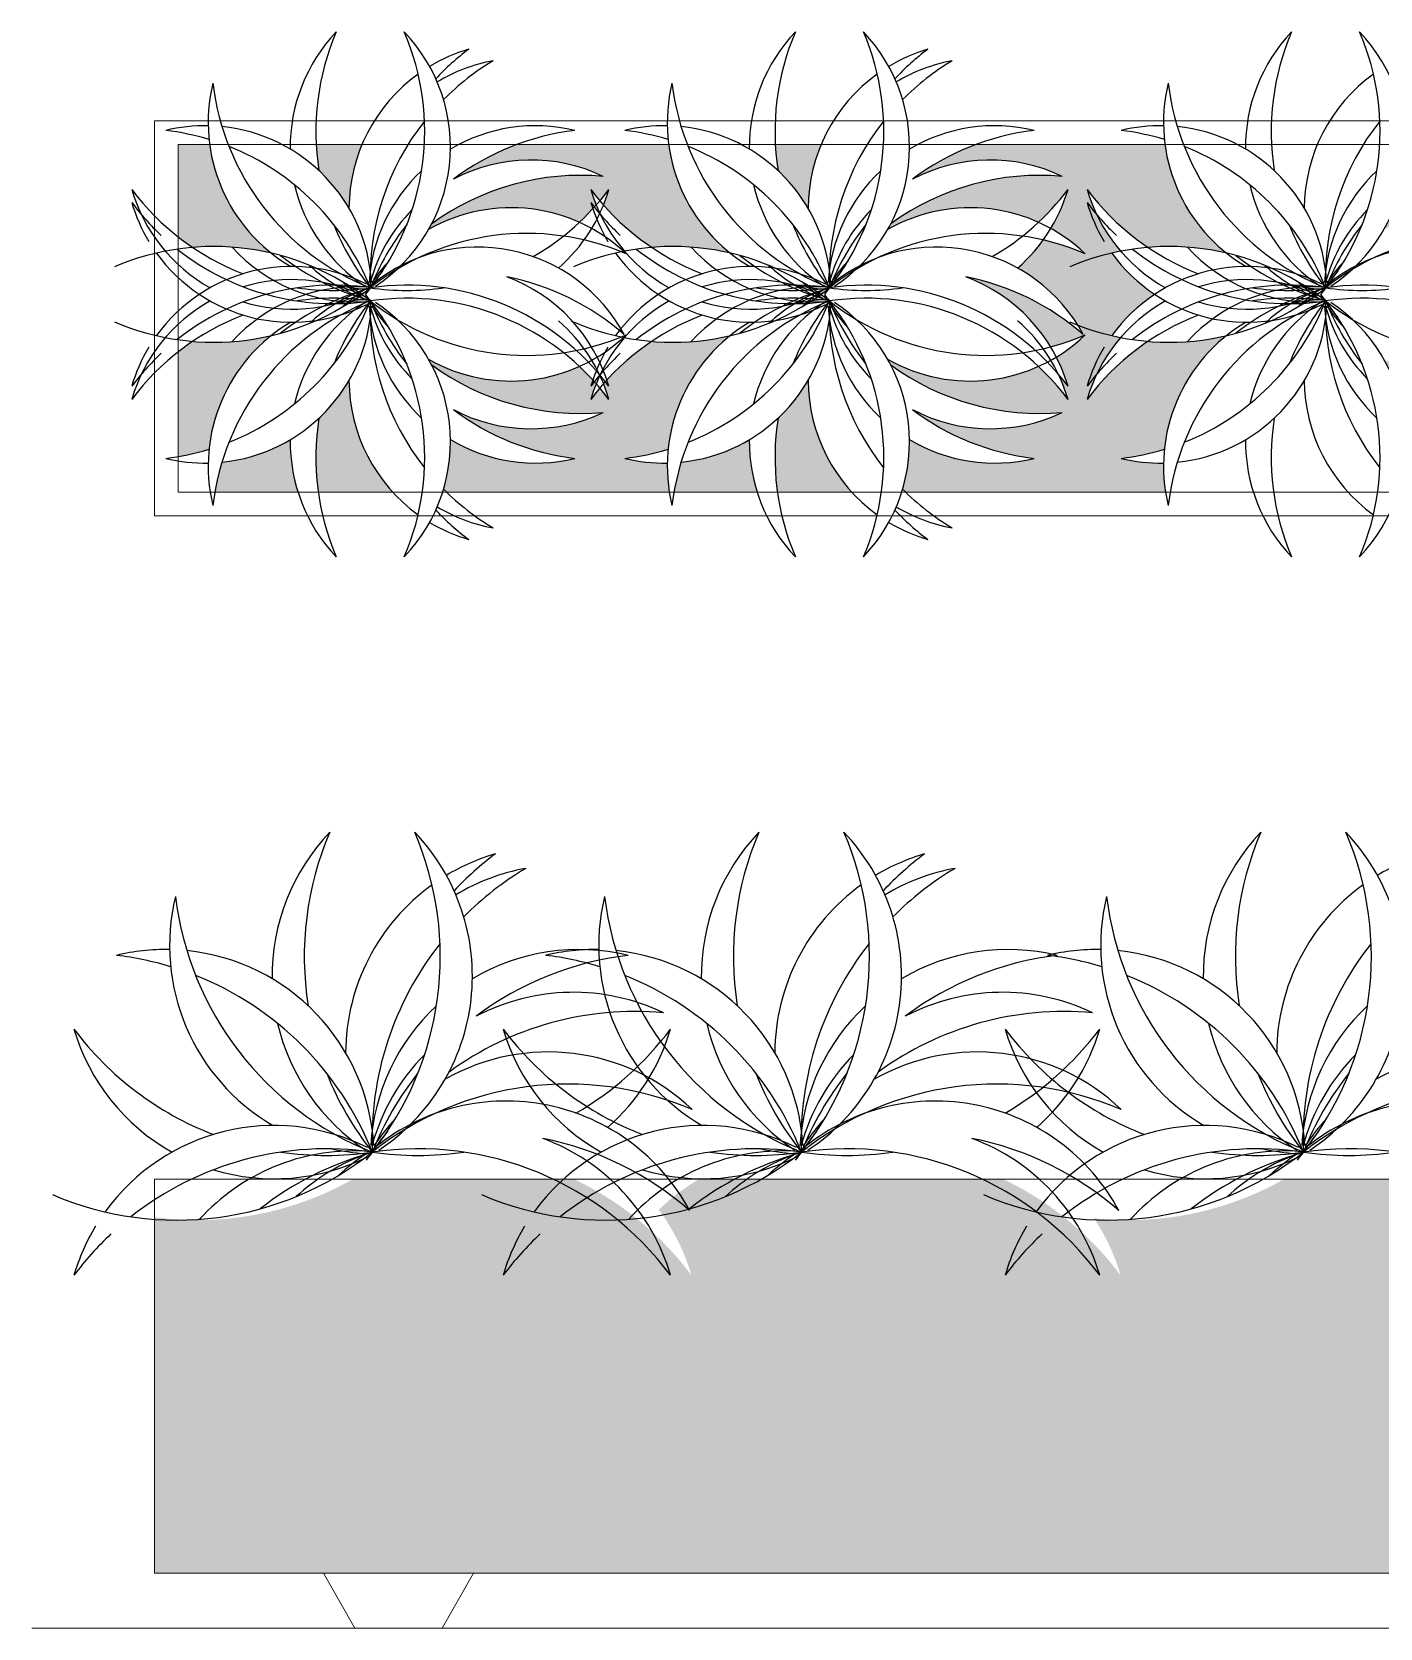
# Model space of a CAD drawing. Header units: millimetres. Extents: x 224.49 to 232.8, y 170.44 to 178.39.
# Drawn here: x 224.492 to 226.202, y 174.618 to 176.643 of the extents above; entities that cross this region are included whole.
import ezdxf

# ---------------------------------------------------------------- set-up
doc = ezdxf.new("R2010")
doc.units = ezdxf.units.MM
doc.layers.add('PRATO_erba', color=7, linetype='Continuous', true_color=0xa1c4ab)
doc.layers.add('PROIEZIONI', color=145, linetype='Continuous', lineweight=13)
doc.layers.add('VEGETAZIONE', color=94, linetype='Continuous')

msp = doc.modelspace()

# ---------------------------------------------------------------- hatches: boundary and pattern name
at = {"layer": 'PRATO_erba'}
h = msp.add_hatch(dxfattribs=at)
h.set_pattern_fill('AR-SAND', color=256, scale=0.001, style=0)
h.set_pattern_definition([(37.50000000000001, (302.7347263890692, 90.43500194989973), (-0.001600031295984046, 0.04894132373293424), [0, -0.038608, 0, -0.04318, 0, -0.041275]), (7.499999999999999, (302.7347263890692, 90.43500194989973), (0.04495232831380026, 0.07168251005683543), [0, -0.020828, 0, -0.034798, 0, -0.013335]), (327.5, (302.7034843890692, 90.43500194989973), (0.0790992370241458, 0.0001437184678545691), [0, -0.0127, 0, -0.04572, 0, -0.05969]), (317.5, (302.7034843890692, 90.43500194989973), (0.07635564524722972, 0.02229293232572162), [0, -0.00635, 0, -0.029972, 0, -0.03429])])
h.paths.add_polyline_path([(224.9106028846451, 176.500224056306), (224.8523886457874, 176.500224056306, 0.02626116944044966), (224.8558894578077, 176.4667926806227, -0.07237078265393034), (224.8939380721881, 176.4191729308285, -0.09868580949396356)])
h.paths.add_polyline_path([(224.7171154322585, 176.500224056306), (224.6771111740229, 176.500224056306), (224.6771111740229, 176.3829557358131, 0.01787355879111451), (224.6956207120978, 176.3694950313925, -0.07848565950988137), (224.7952698076816, 176.3622093981405, -0.1944151260336721)])
h.paths.add_polyline_path([(224.7952698076816, 176.2575706264254, -0.07848565950988141), (224.6956207120978, 176.2502849931734, 0.01787355879111347), (224.6771111740229, 176.2368242887528), (224.6771111740229, 176.1041236048073, 0.03154069513920934), (224.7163932610325, 176.1133873801218, -0.2020393023836947)])
h.paths.add_polyline_path([(225.2978456251736, 176.0959212940659, -0.06437495004870876), (225.2438918892354, 176.10184726315, 0.04396841748831192), (225.2989040247251, 176.1133873801218, -0.202039302383678), (225.3777805713743, 176.2575706264254, -0.07848565950988141), (225.2781314757905, 176.2502849931734, 0.05881481839123776), (225.2212229705639, 176.2013190461395, -0.01001307556461175), (225.2237737792395, 176.1932352114671, 0.00581269096504645), (225.2192437301932, 176.1991435205349, 0.002800772154724341), (225.2168567513487, 176.1964654785079, -0.02484329550474492), (225.2237737798131, 176.1766154966938, 0.01446606220625854), (225.2122491044704, 176.1911196930121, 0.0144660618922353), (225.2007244293869, 176.1766154970013, -0.02484329496755521), (225.2076414576806, 176.1964654783941, 0.002800772219835531), (225.2052544787781, 176.1991435204811, 0.005812691293377021), (225.2007244294721, 176.1932352110826, -0.01001307611970903), (225.203275238298, 176.2013190462002, 0.01887036195308619), (225.1862736772729, 176.2184873453722, -0.2392332480637114), (224.994911133591, 176.2276627438971, -0.009887954514295425), (224.9989079723452, 176.2203077394919, 0.1820521394243849), (225.2164599612416, 176.1601884018785, -0.2370905517357215), (225.0264414111037, 176.1636426708149, 0.1319246926172122), (225.1806063192986, 176.10184726315, -0.1959425317648411), (225.0226155947727, 176.1255659092251, -0.07534021319387448), (225.0138905146834, 176.0627420244654, 0.004370589100117374), (225.017872498779, 176.0588072624154), (225.3004037537541, 176.0588072624154, -0.04402543969163204)])
h.paths.add_polyline_path([(225.9274712443761, 176.0959212940659, -0.06437495004870876), (225.8735175084378, 176.10184726315, 0.04396841748831192), (225.9285296439276, 176.1133873801218, -0.202039302383678), (226.0074061905767, 176.2575706264254, -0.07848565950988141), (225.9077570949929, 176.2502849931734, 0.08401598363940141), (225.8303500485893, 176.1766154970013, -0.1067610412490028), (225.8730669453819, 176.2551164166275, -0.04427267939580681), (225.8186990189533, 176.2708436295744, -0.01630830568344646), (225.8256496829573, 176.2589175020503, 0.1319246846057351), (225.6765702969097, 176.3321351552981, -0.1696488375689799), (225.7842395222798, 176.2432546962698, 0.03635302831190911), (225.8282020361083, 176.2584126951091, -0.05477759472502469), (225.7914515359814, 176.2303515964919, -0.04731585188573901), (225.8062845429321, 176.1932352114671, 0.01542960089897574), (225.7939628173198, 176.2086813300157, -0.04064068249935576), (225.8062845435058, 176.1766154966938, 0.04396841784741762), (225.7687844409655, 176.2184873453722, -0.2392332480636717), (225.5774218972837, 176.2276627438971, -0.00988795451437175), (225.581418736038, 176.2203077394919, 0.1820521394243161), (225.7989707249343, 176.1601884018785, -0.2370905517357215), (225.6089521747963, 176.1636426708149, 0.1319246926172122), (225.7631170829913, 176.10184726315, -0.1959425317648411), (225.6051263584654, 176.1255659092251, -0.07534021319387448), (225.596401278376, 176.0627420244654, 0.004370589100117374), (225.6003832624717, 176.0588072624154), (225.9300293729565, 176.0588072624154, -0.04402543969163204)])
h.paths.add_polyline_path([(225.9292518151536, 176.500224056306), (225.6897879792564, 176.500224056306, 0.07226074171235583), (225.6089521747963, 176.456137353751, -0.2370905517357024), (225.7989707249342, 176.4595916226874, 0.1820521394242836), (225.5814187360379, 176.399472285074, -0.009887954514363771), (225.5774218972837, 176.3921172806688, -0.239233248063672), (225.7687844409655, 176.4012926791937, 0.04396841784740133), (225.8062845435058, 176.4431645278721, -0.0643749505876428), (225.7844397150708, 176.3934762369893, -0.06437494954460253), (225.8282020361082, 176.3613673294568, 0.04396841716866401), (225.7747900711697, 176.3788793626486, -0.05705985571489374), (225.7423401009526, 176.3433025029819, -0.1263162386022914), (225.8186990189533, 176.2708436295744, 0.03529768594673589), (225.8618445209632, 176.2575203762406, -0.08995496583737256), (225.9162972107106, 176.3098900122829, -0.08995496583736005), (225.8618445209632, 176.3622596483253, -0.008960989902855132), (225.8730669453819, 176.3646636079384, -0.1067610412489489), (225.8303500485894, 176.4431645275645, 0.08401598363935009), (225.9077570949929, 176.3694950313925, -0.0784856595099039), (226.0074061905767, 176.3622093981405, -0.1944151260336721)])
h.paths.add_polyline_path([(226.4903467371695, 176.500224056306), (226.3194135984588, 176.500224056306, 0.07226074171235583), (226.2385777939987, 176.456137353751, -0.2370905517357024), (226.4285963441367, 176.4595916226874, 0.1820521394242836), (226.2110443552404, 176.399472285074, -0.009887954514363771), (226.2070475164861, 176.3921172806688, -0.239233248063672), (226.398410060168, 176.4012926791937, 0.00169767510679695), (226.3999922959227, 176.4027843282428, -0.0298512380154515), (226.3914449706904, 176.4265448134833, 0.01542960133191346), (226.4037666966617, 176.4110986945122, -0.04064068214557888), (226.3914449706053, 176.4431645275645, 0.02707163236212032), (226.4136775665133, 176.4165874957512, 0.02707163269073188), (226.4359101627082, 176.4431645278721, -0.04478896345358402), (226.4220434501075, 176.4079517927923, 0.04740213595979675), (226.4688520170089, 176.3694950313925, -0.0784856595099039), (226.5685011125927, 176.3622093981405, -0.1944151260336907)])
h.paths.add_polyline_path([(226.6671693770991, 176.2006070937374, -0.07237078744829331), (226.6291207597701, 176.1529873411843, 0.07393282101986995), (226.6282496404161, 176.0588072624154), (226.7228498879717, 176.0588072624154, -0.1861687928450079)])
h.paths.add_polyline_path([(226.488566166392, 176.0959212940659, -0.06437495004874254), (226.4346124304537, 176.10184726315, 0.04396841748832285), (226.4896245659435, 176.1133873801218, -0.202039302383625), (226.5685011125926, 176.2575706264254, -0.0784856595098355), (226.4688520170089, 176.2502849931734, 0.0416006659467231), (226.4273628370671, 176.2169956963233, -0.02985123752116222), (226.4359101621346, 176.1932352114671, 0.01542960089900003), (226.4235884365222, 176.2086813300157, -0.04064068249938725), (226.4359101627082, 176.1766154966938, 0.02707163269070889), (226.4136775665133, 176.2031925288146, 0.02707163236212588), (226.3914449706053, 176.1766154970013, -0.04064068214560065), (226.4037666966617, 176.2086813300537, 0.01542960133189892), (226.3914449706904, 176.1932352110826, -0.0298512380154296), (226.3999922959227, 176.216995696323, 0.001697675106820232), (226.398410060168, 176.2184873453722, -0.2392332480636906), (226.2070475164861, 176.2276627438971, -0.00988795451437175), (226.2110443552404, 176.2203077394919, 0.1820521394243161), (226.4285963441367, 176.1601884018785, -0.2370905517357215), (226.2385777939988, 176.1636426708149, 0.1319246926172122), (226.3927427021937, 176.10184726315, -0.1959425317648411), (226.2347519776678, 176.1255659092251, -0.07534021319387448), (226.2260268975785, 176.0627420244654, 0.004370589100117374), (226.2300088816741, 176.0588072624154), (226.4911242949725, 176.0588072624154, -0.04402543969163089)])
h.paths.add_polyline_path([(225.2996261959511, 176.500224056306), (225.1072772155637, 176.500224056306, 0.07226074171235583), (225.0264414111036, 176.456137353751, -0.2370905517357024), (225.2164599612416, 176.4595916226874, 0.1820521394242836), (224.9989079723453, 176.399472285074, -0.009887954514363771), (224.994911133591, 176.3921172806688, -0.239233248063672), (225.1862736772729, 176.4012926791937, 0.01887036195307843), (225.203275238298, 176.4184609783657, -0.01001307611968809), (225.2007244294721, 176.4265448134832, 0.005812691293359672), (225.2052544787781, 176.4206365040848, 0.002800772219835553), (225.2076414576806, 176.4233145461718, -0.02484329496752347), (225.2007244293869, 176.4431645275645, 0.01446606189222745), (225.2122491044704, 176.4286603315538, 0.01446606220628116), (225.2237737798131, 176.4431645278721, -0.02484329550477231), (225.2168567513487, 176.423314546058, 0.06393099117514087), (225.2781314757905, 176.3694950313925, -0.07848565950989261), (225.3777805713743, 176.3622093981405, -0.1944151260336721)])
h.paths.add_polyline_path([(225.4931136483378, 176.500224056306), (225.43489940948, 176.500224056306, 0.02626116944044966), (225.4384002215003, 176.4667926806227, -0.07237078265393034), (225.4764488358807, 176.4191729308285, -0.09868580949396356)])
h.paths.add_polyline_path([(225.4018826120874, 176.1255659082309, -0.1089596844399723), (225.3153117112054, 176.0969796936225, 0.03066080483022201), (225.3062387507268, 176.0588072624154), (225.4118167538222, 176.0588072624154, -0.0802316127834124)])
h.paths.add_polyline_path([(225.4764488358807, 176.2006070937374, -0.07237078744830396), (225.4384002185517, 176.1529873411843, 0.07393282101986995), (225.4375290991977, 176.0588072624154), (225.5321293467533, 176.0588072624154, -0.1861687928450011)])
h.paths.add_polyline_path([(224.8939380721881, 176.2006070937374, -0.07237078744830396), (224.8558894548591, 176.1529873411843, 0.07393282101986995), (224.855018335505, 176.0588072624154), (224.9496185830606, 176.0588072624154, -0.1861687928450011)])
h.paths.add_polyline_path([(224.8193718483947, 176.1255659082309, -0.1089596844399558), (224.7328009475127, 176.0969796936225, 0.03066080483022201), (224.7237279870341, 176.0588072624154), (224.8293059901296, 176.0588072624154, -0.08023161278341492)])
h.paths.add_polyline_path([(226.6838341895561, 176.500224056306), (226.6256199506984, 176.500224056306, 0.02626116944043743), (226.6291207627187, 176.4667926806227, -0.07237078265399156), (226.6671693770991, 176.4191729308284, -0.09868580949399741)])
h.paths.add_polyline_path([(226.5926031533058, 176.1255659082309, -0.1089596844399558), (226.5060322524237, 176.0969796936225, 0.03066080483022201), (226.4969592919451, 176.0588072624154), (226.6025372950406, 176.0588072624154, -0.08023161278341492)])
at = {"layer": 'PROIEZIONI', "ltscale": 0.05}
h = msp.add_hatch(dxfattribs=at)
h.set_pattern_fill('AR-SAND', color=8, scale=0.001, style=0)
h.set_pattern_definition([(37.50000000000001, (-141.6019568279893, 46.25561332077278), (-0.001600031295984046, 0.04894132373293424), [0, -0.038608, 0, -0.04318, 0, -0.041275]), (7.499999999999999, (-141.6019568279893, 46.25561332077278), (0.04495232831380026, 0.07168251005683543), [0, -0.020828, 0, -0.034798, 0, -0.013335]), (327.5, (-141.6331988279893, 46.25561332077278), (0.0790992370241458, 0.0001437184678545691), [0, -0.0127, 0, -0.04572, 0, -0.05969]), (317.5, (-141.6331988279893, 46.25561332077278), (0.07635564524722972, 0.02229293232572162), [0, -0.00635, 0, -0.029972, 0, -0.03429])])
edge = h.paths.add_edge_path()
edge.add_line((226.8480727263121, 174.687126426415), (226.8480727263121, 175.187126426415))
edge.add_line((226.8480727263121, 175.1871264264151), (226.7024342609125, 175.187126426415))
edge.add_arc((226.5053857230436, 175.5355391813576), 0.4002743735026716, 265.9295497807602, 299.49079145576366, ccw=False)
edge.add_arc((226.2559747008891, 174.9908044628199), 0.2645785242440667, 16.365422941756094, 33.35452591406579, ccw=False)
edge.add_arc((226.1893724737202, 174.8255106619852), 0.4002743735026926, 36.81221141340872, 52.1288904530557)
edge.add_arc((226.5053857230436, 175.5355391813576), 0.4002743735026569, 256.8825444149361, 259.886170838143, ccw=False)
edge.add_arc((226.6290350643495, 174.9908044623386), 0.2645785242440312, 142.2504097668375, 144.1632740658092, ccw=False)
edge.add_arc((226.1893724737202, 174.8255106619852), 0.400274373502689, 54.84713094179964, 64.61128051123404)
edge.add_line((226.3609930231856, 175.187126426415), (226.0801415767556, 175.187126426415))
edge.add_arc((225.8830930388866, 175.5355391813576), 0.4002743735026604, 263.6988517590302, 299.49079145576917, ccw=False)
edge.add_arc((225.6190964659569, 174.9908044628198), 0.2645785242440635, 16.365422941765814, 33.72045664101239, ccw=False)
edge.add_arc((225.552494238788, 174.8255106619852), 0.4002743735026875, 36.81221141340424, 53.09022153777222)
edge.add_line((225.792881693973, 175.1455629162697), (225.7922515599894, 175.1457092186883))
edge.add_line((225.7922515599894, 175.1457092186883), (225.7924045028881, 175.1459207730341))
edge.add_arc((225.5524942387879, 174.8255106619852), 0.4002743735026955, 53.17560057517608, 64.6112805112413)
edge.add_line((225.7241147882533, 175.1871264264151), (225.3380199745971, 175.1871264264151))
edge.add_arc((225.4712652083018, 174.9585492989806), 0.2645785242441056, 120.2393358017234, 134.1247591765768)
edge.add_arc((225.074590218863, 174.9908044628197), 0.2645785242440632, 16.36542294178821, 36.57781726016759, ccw=False)
edge.add_arc((225.0079879916939, 174.8255106619853), 0.4002743735026895, 36.81221141338106, 64.61128051123404)
edge.add_line((225.1796085411594, 175.1871264264151), (224.8987570947293, 175.1871264264151))
edge.add_arc((224.7017085568603, 175.5355391813576), 0.4002743735026615, 262.16042312957745, 299.49079145577366, ccw=False)
edge.add_line((224.6471111740228, 175.1390058285734), (224.6471111740228, 174.6871264264151))
edge.add_line((224.6471111740228, 174.687126426415), (226.8480727263121, 174.687126426415))

# ---------------------------------------------------------------- linework, layer by layer
for p, q in [((224.6471111740228, 174.687126426415), (224.6471111740228, 175.1871264264151)), ((224.6471111740228, 175.1871264264151), (226.8480727263121, 175.187126426415)), ((226.8480727263121, 174.6871264264151), (224.6471111740228, 174.687126426415)), ((224.8616436809051, 174.687126426415), (224.9013820141537, 174.6176590201454)), ((225.0520371225996, 174.687126426415), (225.012298789351, 174.6176590201454))]:
    msp.add_line(p, q, dxfattribs=at)
at = {"layer": 'PROIEZIONI', "color": 5}
msp.add_line((224.4916432399613, 174.6176590201454), (227.0720912022643, 174.6176590201454), dxfattribs=at)
at = {"layer": 'PROIEZIONI'}
for points in [[(224.6471111740228, 176.5302240563061), (226.8480727263121, 176.5302240563061), (226.8480727263121, 176.0288072624154), (224.6471111740228, 176.0288072624154)], [(224.6771111740229, 176.500224056306), (226.8180727263121, 176.500224056306), (226.8180727263121, 176.0588072624154), (224.6771111740229, 176.0588072624154)]]:
    msp.add_lwpolyline(points, close=True, dxfattribs=at)
at = {"layer": 'VEGETAZIONE'}
for centre, radius, start, end in [((225.0310184021213, 176.4968381228141), 0.2116628193952435, 136.3654229914374, 180.7103200665735), ((225.0310184039708, 176.4968381270047), 0.2116628193952435, 136.3654229914374, 180.7103215090672), ((225.1721781974775, 176.5168122666063), 0.3202194988021365, 156.8122114626893, 188.9866339880864), ((225.172178199327, 176.5168122707969), 0.3202194988021365, 156.8122114626893, 188.9866352469771), ((224.6698092457586, 176.5168122711429), 0.3202194988021365, 321.6664606431069, 23.18778853731068), ((224.8109690411147, 176.4968381273508), 0.2116628193952435, 303.4259384512651, 43.63457700856267), ((225.613529165814, 176.4968381228141), 0.2116628193952435, 136.3654229914374, 180.7103200665735), ((225.6135291676635, 176.4968381270047), 0.2116628193952435, 136.3654229914374, 180.7103215090672), ((225.7546889611701, 176.5168122666063), 0.3202194988021365, 156.8122114626893, 188.9866339880864), ((225.7546889630196, 176.5168122707969), 0.3202194988021365, 156.8122114626893, 188.9866352469771), ((225.2523200094512, 176.5168122711429), 0.3202194988021365, 321.6664606431069, 23.18778853731068), ((225.3934798048074, 176.4968381273508), 0.2116628193952435, 303.4259384512651, 43.63457700856267), ((226.2431547850164, 176.4968381228141), 0.2116628193952435, 136.3654229914374, 180.7103200665735), ((226.2431547868659, 176.4968381270047), 0.2116628193952435, 136.3654229914374, 180.7103215090672), ((226.3843145803726, 176.5168122666063), 0.3202194988021365, 156.8122114626893, 188.9866339880864), ((226.3843145822221, 176.5168122707969), 0.3202194988021365, 156.8122114626893, 188.9866352469771), ((225.8819456286537, 176.5168122711429), 0.3202194988021365, 321.6664606431069, 23.18778853731068), ((226.0231054240098, 176.4968381273508), 0.2116628193952435, 303.4259384512651, 43.63457700856267), ((225.105597020437, 176.417892797837), 0.2116628193952435, 106.3654229914371, 121.0987447670004), ((225.2378320611046, 176.3646110161018), 0.3202194988021365, 126.8122114626888, 136.8825443035371), ((225.1150064899469, 176.3980503672468), 0.2116628193952435, 100.3654229914381, 121.0404465539114), ((225.2409476704608, 176.3312381430957), 0.3202194988021365, 120.8122114626896, 135.1590738933812), ((225.6881077841297, 176.417892797837), 0.2116628193952435, 106.3654229914371, 121.0987447670004), ((225.8203428247972, 176.3646110161018), 0.3202194988021365, 126.8122114626888, 136.8825443035371), ((225.6975172536396, 176.3980503672468), 0.2116628193952435, 100.3654229914381, 121.0404465539114), ((225.8234584341535, 176.3312381430957), 0.3202194988021365, 120.8122114626896, 135.1590738933812), ((225.105597020437, 176.417892797837), 0.2116628193952435, 125.8367257633978, 179.6534740253912), ((225.6881077841297, 176.417892797837), 0.2116628193952435, 125.8367257633978, 179.6534740253912), ((226.3177334033321, 176.417892797837), 0.2116628193952435, 125.8367257633978, 179.6534740253912), ((224.9269587629482, 176.527917479341), 0.2116628193952435, 166.3654229914389, 239.653474187308), ((225.0392196598236, 176.6157954929619), 0.3202194988021365, 186.8122114626885, 248.3335393568923), ((225.5094695266408, 176.527917479341), 0.2116628193952435, 166.3654229914389, 239.653474187308), ((225.6217304235162, 176.6157954929619), 0.3202194988021365, 186.8122114626885, 248.3335393568923), ((226.1390951458433, 176.527917479341), 0.2116628193952435, 166.3654229914389, 239.653474187308), ((226.2513560427187, 176.6157954929619), 0.3202194988021365, 186.8122114626885, 248.3335393568923), ((224.7112761125493, 176.3122348290345), 0.2116628193952435, 88.9012551266578, 103.6345770085628), ((224.7112761125493, 176.3122348290345), 0.2116628193952435, 3.425938451265662, 84.1632741442097), ((225.2409476704608, 176.3312381430957), 0.3202194988021365, 141.6664597291099, 182.3335393568933), ((225.130711332292, 176.3122348290345), 0.2116628193952435, 76.36542299143726, 120.7103214472946), ((225.293786876242, 176.3122348290345), 0.2116628193952435, 88.9012551266578, 103.6345770085628), ((225.293786876242, 176.3122348290345), 0.2116628193952435, 3.425938451265662, 84.1632741442097), ((225.8234584341535, 176.3312381430957), 0.3202194988021365, 141.6664597291099, 182.3335393568933), ((225.7132220959846, 176.3122348290345), 0.2116628193952435, 76.36542299143726, 120.7103214472946), ((225.9234124954444, 176.3122348290345), 0.2116628193952435, 88.9012551266578, 103.6345770085628), ((225.9234124954444, 176.3122348290345), 0.2116628193952435, 3.425938451265662, 84.1632741442097), ((226.4530840533559, 176.3312381430957), 0.3202194988021365, 141.6664597291099, 182.3335393568933), ((224.6233980989284, 176.1999739321592), 0.3202194988021365, 73.1174556242883, 83.18778853730991), ((225.2185893459129, 176.1999739321592), 0.3202194988021365, 96.81221146269009, 126.8735289415055), ((225.2059088626211, 176.1999739321592), 0.3202194988021365, 73.1174556242883, 83.18778853730991), ((225.8011001096056, 176.1999739321592), 0.3202194988021365, 96.81221146269009, 126.8735289415055), ((225.8355344818235, 176.1999739321592), 0.3202194988021365, 73.1174556242883, 83.18778853730991), ((224.6233980989284, 176.1999739321592), 0.3202194988021365, 21.66646064310774, 68.33353936528192), ((225.1248882944934, 176.2687624347645), 0.2116628193952435, 64.36542299143832, 117.717460381604), ((225.2059088626211, 176.1999739321592), 0.3202194988021365, 21.66646064310774, 68.33353936528192), ((225.707399058186, 176.2687624347645), 0.2116628193952435, 64.36542299143832, 117.717460381604), ((225.8355344818235, 176.1999739321592), 0.3202194988021365, 21.66646064310774, 68.33353936528192), ((225.130711332292, 176.3122348290345), 0.2116628193952435, 133.0961785074865, 176.5740615487343), ((225.1875056097919, 176.140683841432), 0.3202194988021365, 84.81221146268942, 126.0834984718346), ((225.7132220959846, 176.3122348290345), 0.2116628193952435, 133.0961785074865, 176.5740615487343), ((225.7700163734845, 176.140683841432), 0.3202194988021365, 84.81221146268942, 126.0834984718346), ((226.3428477151871, 176.3122348290345), 0.2116628193952435, 133.0961785074865, 176.5740615487343), ((224.874582575881, 176.6350382081536), 0.3202194988021365, 216.8122114626901, 248.9866353429351), ((224.8213007941457, 176.502803167486), 0.2116628193952435, 196.3654229914371, 240.7103216137), ((225.0310184021213, 176.4968381228141), 0.2116628193952435, 193.0961766279488, 236.5740615487349), ((225.0310184039708, 176.4968381270047), 0.2116628193952435, 193.0961785753483, 236.5740615487349), ((224.9674048696264, 176.6350382084611), 0.3202194988021365, 300.0377758681224, 323.1877885373099), ((225.0206866513616, 176.5028031677936), 0.2116628193952435, 311.1002830547576, 343.6345770085629), ((225.4570933395736, 176.6350382081536), 0.3202194988021365, 216.8122114626901, 248.9866353429351), ((225.4038115578384, 176.502803167486), 0.2116628193952435, 196.3654229914371, 240.7103216137), ((225.6135291676635, 176.4968381270047), 0.2116628193952435, 193.0961785753483, 236.5740615487349), ((225.613529165814, 176.4968381228141), 0.2116628193952435, 193.0961766279488, 236.5740615487349), ((225.549915633319, 176.6350382084611), 0.3202194988021365, 300.0377758681224, 323.1877885373099), ((225.6031974150543, 176.5028031677936), 0.2116628193952435, 311.1002830547576, 343.6345770085629), ((226.0867189587761, 176.6350382081536), 0.3202194988021365, 216.8122114626901, 248.9866353429351), ((226.0334371770408, 176.502803167486), 0.2116628193952435, 196.3654229914371, 240.7103216137), ((226.2431547850164, 176.4968381228141), 0.2116628193952435, 193.0961766279488, 236.5740615487349), ((226.2431547868659, 176.4968381270047), 0.2116628193952435, 193.0961785753483, 236.5740615487349), ((224.8213007942309, 176.4861834534047), 0.2116628193952435, 196.3654229914371, 211.0987449283653), ((224.8745825759661, 176.6184184940722), 0.3202194988021365, 216.8122114626888, 226.8825444191797), ((225.0996319799557, 176.2081751880119), 0.2116628193952435, 46.36542299143733, 119.6534740039174), ((225.4038115579235, 176.4861834534047), 0.2116628193952435, 196.3654229914371, 211.0987449283653), ((225.4570933396588, 176.6184184940722), 0.3202194988021365, 216.8122114626888, 226.8825444191797), ((225.6821427436484, 176.2081751880119), 0.2116628193952435, 46.36542299143733, 119.6534740039174), ((226.033437177126, 176.4861834534047), 0.2116628193952435, 196.3654229914371, 211.0987449283653), ((226.0867189588612, 176.6184184940722), 0.3202194988021365, 216.8122114626888, 226.8825444191797), ((225.1721781974775, 176.5168122666063), 0.3202194988021365, 201.6664580629861, 218.3335393568932), ((225.172178199327, 176.5168122707969), 0.3202194988021365, 201.6664605895538, 218.3335393568932), ((225.1248882944934, 176.2687624347645), 0.2116628193952435, 135.3873943049558, 164.5740615487335), ((225.2185893459129, 176.1999739321592), 0.3202194988021365, 141.6664605360098, 158.3335393568923), ((225.7546889611701, 176.5168122666063), 0.3202194988021365, 201.6664580629861, 218.3335393568932), ((225.7546889630196, 176.5168122707969), 0.3202194988021365, 201.6664605895538, 218.3335393568932), ((225.707399058186, 176.2687624347645), 0.2116628193952435, 135.3873943049558, 164.5740615487335), ((225.8011001096056, 176.1999739321592), 0.3202194988021365, 141.6664605360098, 158.3335393568923), ((226.3843145803726, 176.5168122666063), 0.3202194988021365, 201.6664580629861, 218.3335393568932), ((226.3843145822221, 176.5168122707969), 0.3202194988021365, 201.6664605895538, 218.3335393568932), ((226.3370246773885, 176.2687624347645), 0.2116628193952435, 135.3873943049558, 164.5740615487335), ((226.430725728808, 176.1999739321592), 0.3202194988021365, 141.6664605360098, 158.3335393568923), ((225.1196061237479, 176.0670153926557), 0.3202194988021365, 66.81221146268932, 128.3335393568932), ((225.7021168874405, 176.0670153926557), 0.3202194988021365, 66.81221146268932, 128.3335393568932), ((226.331742506643, 176.0670153926557), 0.3202194988021365, 66.81221146268932, 128.3335393568932), ((224.7223813211859, 176.0503956781899), 0.3202194988021365, 51.66646064310681, 113.1877885373107), ((224.8213007942309, 176.4861834534047), 0.2116628193952435, 215.8367259340829, 296.574061548735), ((224.8745825759661, 176.6184184940722), 0.3202194988021365, 231.6664607041592, 278.3335393568928), ((224.9024216446639, 176.5119875840914), 0.2116628193952435, 222.21507923292, 272.5740615487347), ((225.0048818108813, 176.6111186517943), 0.3202194988021365, 231.8888939568162, 254.3335393568936), ((225.0568893022941, 176.1583579212403), 0.2116628193952435, 28.36542299143852, 128.5740615487349), ((225.3048920848785, 176.0503956781899), 0.3202194988021365, 51.66646064310681, 113.1877885373107), ((225.4038115579235, 176.4861834534047), 0.2116628193952435, 215.8367259340829, 296.574061548735), ((225.4570933396588, 176.6184184940722), 0.3202194988021365, 231.6664607041592, 278.3335393568928), ((225.4849324083565, 176.5119875840914), 0.2116628193952435, 222.21507923292, 272.5740615487347), ((225.5873925745739, 176.6111186517943), 0.3202194988021365, 231.8888939568162, 254.3335393568936), ((225.6394000659868, 176.1583579212403), 0.2116628193952435, 28.36542299143852, 128.5740615487349), ((225.934517704081, 176.0503956781899), 0.3202194988021365, 51.66646064310681, 113.1877885373107), ((226.033437177126, 176.4861834534047), 0.2116628193952435, 215.8367259340829, 296.574061548735), ((226.0867189588612, 176.6184184940722), 0.3202194988021365, 231.6664607041592, 278.3335393568928), ((226.114558027559, 176.5119875840914), 0.2116628193952435, 222.21507923292, 272.5740615487347), ((226.2170181937764, 176.6111186517943), 0.3202194988021365, 231.8888939568162, 254.3335393568936), ((226.2690256851892, 176.1583579212403), 0.2116628193952435, 28.36542299143852, 128.5740615487349), ((224.8213007942309, 176.1335965711611), 0.2116628193952435, 63.42593845126501, 144.1632740659184), ((224.98702471459, 176.50256600808), 0.2116628193952435, 227.4290762046567, 248.5740615487336), ((225.1875056097919, 176.140683841432), 0.3202194988021365, 141.6664568249349, 146.3335393568936), ((225.0996319799557, 176.2081751880119), 0.2116628193952435, 137.1743124012287, 146.5740615487327), ((225.4038115579235, 176.1335965711611), 0.2116628193952435, 63.42593845126501, 144.1632740659184), ((225.5695354782827, 176.50256600808), 0.2116628193952435, 227.4290762046567, 248.5740615487336), ((225.7700163734845, 176.140683841432), 0.3202194988021365, 141.6664568249349, 146.3335393568936), ((225.6821427436484, 176.2081751880119), 0.2116628193952435, 137.1743124012287, 146.5740615487327), ((226.033437177126, 176.1335965711611), 0.2116628193952435, 63.42593845126501, 144.1632740659184), ((226.1991610974851, 176.50256600808), 0.2116628193952435, 227.4290762046567, 248.5740615487336), ((226.399641992687, 176.140683841432), 0.3202194988021365, 141.6664568249349, 146.3335393568936), ((226.3117683628508, 176.2081751880119), 0.2116628193952435, 137.1743124012287, 146.5740615487327), ((224.7223813211859, 176.569384346376), 0.3202194988021365, 246.8122114626893, 308.3335393568931), ((224.8745825759661, 176.0013615304936), 0.3202194988021365, 81.66646064310557, 128.3335392958409), ((224.9024216446639, 176.1077924404745), 0.2116628193952435, 87.42593845126528, 137.78492076708), ((224.8213007941457, 176.1169768570799), 0.2116628193952435, 63.42593845126501, 106.9038212786786), ((224.874582575881, 176.6350382081536), 0.3202194988021365, 261.666460789411, 278.3335393568944), ((224.9269587629482, 176.527917479341), 0.2116628193952435, 257.1743128427161, 266.5740615487343), ((225.0310184044778, 176.4802184129619), 0.2116628193952435, 227.1743131595039, 236.5740615487349), ((225.172178199834, 176.1195874678119), 0.3202194988021365, 141.6664606431068, 143.5381217158996), ((224.9674048690528, 176.0013615308782), 0.3202194988021365, 36.81221146269012, 98.33353935689443), ((224.9674048696264, 176.6350382084611), 0.3202194988021365, 261.6664606431056, 278.3335392139615), ((225.0322650662175, 176.0179346281481), 0.3202194988021365, 48.81221146269098, 78.87352713683673), ((225.020686650788, 176.1335965715457), 0.2116628193952435, 16.36542299143706, 69.71745930324705), ((225.3048920848785, 176.569384346376), 0.3202194988021365, 246.8122114626893, 308.3335393568931), ((225.4570933396588, 176.0013615304936), 0.3202194988021365, 81.66646064310557, 128.3335392958409), ((225.4849324083565, 176.1077924404745), 0.2116628193952435, 87.42593845126528, 137.78492076708), ((225.4038115578384, 176.1169768570799), 0.2116628193952435, 63.42593845126501, 106.9038212786786), ((225.4570933395736, 176.6350382081536), 0.3202194988021365, 261.666460789411, 278.3335393568944), ((225.5094695266408, 176.527917479341), 0.2116628193952435, 257.1743128427161, 266.5740615487343), ((225.6135291681705, 176.4802184129619), 0.2116628193952435, 227.1743131595039, 236.5740615487349), ((225.7546889635266, 176.1195874678119), 0.3202194988021365, 141.6664606431068, 143.5381217158996), ((225.5499156327454, 176.0013615308782), 0.3202194988021365, 36.81221146269012, 98.33353935689443), ((225.549915633319, 176.6350382084611), 0.3202194988021365, 261.6664606431056, 278.3335392139615), ((225.6147758299101, 176.0179346281481), 0.3202194988021365, 48.81221146269098, 78.87352713683673), ((225.6031974144807, 176.1335965715457), 0.2116628193952435, 16.36542299143706, 69.71745930324705), ((225.934517704081, 176.569384346376), 0.3202194988021365, 246.8122114626893, 308.3335393568931), ((226.0867189588612, 176.0013615304936), 0.3202194988021365, 81.66646064310557, 128.3335392958409), ((226.114558027559, 176.1077924404745), 0.2116628193952435, 87.42593845126528, 137.78492076708), ((226.0334371770408, 176.1169768570799), 0.2116628193952435, 63.42593845126501, 106.9038212786786), ((226.0867189587761, 176.6350382081536), 0.3202194988021365, 261.666460789411, 278.3335393568944), ((226.1390951458433, 176.527917479341), 0.2116628193952435, 257.1743128427161, 266.5740615487343), ((226.2431547873729, 176.4802184129619), 0.2116628193952435, 227.1743131595039, 236.5740615487349), ((226.3843145827291, 176.1195874678119), 0.3202194988021365, 141.6664606431068, 143.5381217158996), ((226.1795412519479, 176.0013615308782), 0.3202194988021365, 36.81221146269012, 98.33353935689443), ((226.1795412525215, 176.6350382084611), 0.3202194988021365, 261.6664606431056, 278.3335392139615), ((224.8213007941457, 176.1169768570799), 0.2116628193952435, 119.2896783863, 163.6345770085614), ((225.0392196598236, 176.003984531604), 0.3202194988021365, 111.6664606431077, 173.1877885373115), ((224.6233980989284, 176.4198060924067), 0.3202194988021365, 291.6664606347181, 338.3335393568938), ((224.8213007941457, 176.502803167486), 0.2116628193952435, 253.0961787213214, 296.574061548735), ((225.0048818108813, 176.0086613727716), 0.3202194988021365, 105.6664606431064, 128.1111060431838), ((225.0310184021213, 176.1229419017518), 0.2116628193952435, 123.4259384512651, 166.9038233720512), ((225.0310184039708, 176.1229418975612), 0.2116628193952435, 123.4259384512651, 166.9038214246517), ((224.874582575881, 175.9847418164123), 0.3202194988021365, 81.66646064310717, 98.33353921058897), ((224.98702471459, 176.1172140164859), 0.2116628193952435, 111.4259384512664, 132.5709237953433), ((225.1721781974775, 176.1029677579596), 0.3202194988021365, 141.6664606431068, 158.3335419370154), ((225.172178199327, 176.102967753769), 0.3202194988021365, 141.6664606431068, 158.3335394104461), ((224.9269587629482, 176.0918625452249), 0.2116628193952435, 93.42593845126567, 102.8256871572839), ((225.0310184044778, 176.139561611604), 0.2116628193952435, 123.4259384512651, 132.8256868404961), ((225.172178199834, 176.500192556754), 0.3202194988021365, 216.4618782841017, 218.3335393568932), ((225.2409476704608, 176.2885418814701), 0.3202194988021365, 177.6664606431067, 218.3335402708888), ((224.9674048696264, 175.9847418161048), 0.3202194988021365, 36.81221146268881, 98.33353975911508), ((225.1875056097919, 176.4790961831339), 0.3202194988021365, 213.6664606431064, 218.3335431750664), ((225.2185893459129, 176.4198060924067), 0.3202194988021365, 201.6664606431062, 218.3335394639902), ((225.1196061237479, 176.5527646319102), 0.3202194988021365, 231.6664606431068, 293.1877885373107), ((224.6698092457586, 176.102967753423), 0.3202194988021365, 336.8122114626893, 38.3335393568932), ((224.8109690411147, 176.1229418972151), 0.2116628193952435, 316.3654229914374, 56.57406154873493), ((225.4038115578384, 176.1169768570799), 0.2116628193952435, 119.2896783863, 163.6345770085614), ((225.6217304235162, 176.003984531604), 0.3202194988021365, 111.6664606431077, 173.1877885373115), ((225.2059088626211, 176.4198060924067), 0.3202194988021365, 291.6664606347181, 338.3335393568938), ((225.4038115578384, 176.502803167486), 0.2116628193952435, 253.0961787213214, 296.574061548735), ((225.5873925745739, 176.0086613727716), 0.3202194988021365, 105.6664606431064, 128.1111060431838), ((225.613529165814, 176.1229419017518), 0.2116628193952435, 123.4259384512651, 166.9038233720512), ((225.6135291676635, 176.1229418975612), 0.2116628193952435, 123.4259384512651, 166.9038214246517), ((225.4570933395736, 175.9847418164123), 0.3202194988021365, 81.66646064310717, 98.33353921058897), ((225.5695354782826, 176.1172140164859), 0.2116628193952435, 111.4259384512664, 132.5709237953433), ((225.7546889611701, 176.1029677579596), 0.3202194988021365, 141.6664606431068, 158.3335419370154), ((225.7546889630196, 176.102967753769), 0.3202194988021365, 141.6664606431068, 158.3335394104461), ((225.5094695266408, 176.0918625452249), 0.2116628193952435, 93.42593845126567, 102.8256871572839), ((225.6135291681705, 176.139561611604), 0.2116628193952435, 123.4259384512651, 132.8256868404961), ((225.7546889635266, 176.500192556754), 0.3202194988021365, 216.4618782841017, 218.3335393568932), ((225.8234584341535, 176.2885418814701), 0.3202194988021365, 177.6664606431067, 218.3335402708888), ((225.5499156333191, 175.9847418161048), 0.3202194988021365, 36.81221146268881, 98.33353975911508), ((225.7700163734845, 176.4790961831339), 0.3202194988021365, 213.6664606431064, 218.3335431750664), ((225.8011001096056, 176.4198060924067), 0.3202194988021365, 201.6664606431062, 218.3335394639902), ((225.7021168874405, 176.5527646319102), 0.3202194988021365, 231.6664606431068, 293.1877885373107), ((225.2523200094512, 176.102967753423), 0.3202194988021365, 336.8122114626893, 38.3335393568932), ((225.3934798048074, 176.1229418972151), 0.2116628193952435, 316.3654229914374, 56.57406154873493), ((226.0334371770408, 176.1169768570799), 0.2116628193952435, 119.2896783863, 163.6345770085614), ((226.2513560427187, 176.003984531604), 0.3202194988021365, 111.6664606431077, 173.1877885373115), ((225.8355344818235, 176.4198060924067), 0.3202194988021365, 291.6664606347181, 338.3335393568938), ((226.0334371770408, 176.502803167486), 0.2116628193952435, 253.0961787213214, 296.574061548735), ((226.2170181937764, 176.0086613727716), 0.3202194988021365, 105.6664606431064, 128.1111060431838), ((226.2431547850164, 176.1229419017518), 0.2116628193952435, 123.4259384512651, 166.9038233720512), ((226.2431547868659, 176.1229418975612), 0.2116628193952435, 123.4259384512651, 166.9038214246517), ((226.0867189587761, 175.9847418164123), 0.3202194988021365, 81.66646064310717, 98.33353921058897), ((226.1991610974851, 176.1172140164859), 0.2116628193952435, 111.4259384512664, 132.5709237953433), ((226.3843145803726, 176.1029677579596), 0.3202194988021365, 141.6664606431068, 158.3335419370154), ((226.3843145822221, 176.102967753769), 0.3202194988021365, 141.6664606431068, 158.3335394104461), ((226.1390951458433, 176.0918625452249), 0.2116628193952435, 93.42593845126567, 102.8256871572839), ((226.2431547873729, 176.139561611604), 0.2116628193952435, 123.4259384512651, 132.8256868404961), ((226.3843145827291, 176.500192556754), 0.3202194988021365, 216.4618782841017, 218.3335393568932), ((226.4530840533559, 176.2885418814701), 0.3202194988021365, 177.6664606431067, 218.3335402708888), ((226.1795412525215, 175.9847418161048), 0.3202194988021365, 36.81221146268881, 98.33353975911508), ((226.399641992687, 176.4790961831339), 0.3202194988021365, 213.6664606431064, 218.3335431750664), ((226.430725728808, 176.4198060924067), 0.3202194988021365, 201.6664606431062, 218.3335394639902), ((226.331742506643, 176.5527646319102), 0.3202194988021365, 231.6664606431068, 293.1877885373107), ((225.8819456286537, 176.102967753423), 0.3202194988021365, 336.8122114626893, 38.3335393568932), ((226.0231054240098, 176.1229418972151), 0.2116628193952435, 316.3654229914374, 56.57406154873493), ((224.874582575881, 175.9847418164123), 0.3202194988021365, 111.0133646570649, 143.1877885373112), ((224.7112761125493, 176.3075451955314), 0.2116628193952435, 275.8367258557903, 356.5740615487343), ((225.130711332292, 176.3075451955314), 0.2116628193952435, 183.4259384512657, 226.9038214925135), ((225.1248882944934, 176.3510175898014), 0.2116628193952435, 195.4259384512666, 224.6126056950442), ((225.0996319799557, 176.411604836554), 0.2116628193952435, 213.4259384512651, 222.8256875987713), ((225.4570933395736, 175.9847418164123), 0.3202194988021365, 111.0133646570649, 143.1877885373112), ((225.293786876242, 176.3075451955314), 0.2116628193952435, 275.8367258557903, 356.5740615487343), ((225.7132220959846, 176.3075451955314), 0.2116628193952435, 183.4259384512657, 226.9038214925135), ((225.7073990581861, 176.3510175898014), 0.2116628193952435, 195.4259384512666, 224.6126056950442), ((225.6821427436484, 176.411604836554), 0.2116628193952435, 213.4259384512651, 222.8256875987713), ((226.0867189587761, 175.9847418164123), 0.3202194988021365, 111.0133646570649, 143.1877885373112), ((225.9234124954444, 176.3075451955314), 0.2116628193952435, 275.8367258557903, 356.5740615487343), ((226.3428477151871, 176.3075451955314), 0.2116628193952435, 183.4259384512657, 226.9038214925135), ((226.3370246773885, 176.3510175898014), 0.2116628193952435, 195.4259384512666, 224.6126056950442), ((226.3117683628508, 176.411604836554), 0.2116628193952435, 213.4259384512651, 222.8256875987713), ((224.9269587629482, 176.0918625452249), 0.2116628193952435, 120.346525812692, 193.6345770085612), ((225.0996319799557, 176.411604836554), 0.2116628193952435, 240.3465259960826, 313.6345770085626), ((225.0206866513616, 176.1169768567723), 0.2116628193952435, 16.36542299143863, 48.8997169452424), ((225.5094695266408, 176.0918625452249), 0.2116628193952435, 120.346525812692, 193.6345770085612), ((225.6821427436484, 176.411604836554), 0.2116628193952435, 240.3465259960826, 313.6345770085626), ((225.6031974150543, 176.1169768567723), 0.2116628193952435, 16.36542299143863, 48.8997169452424), ((226.1390951458433, 176.0918625452249), 0.2116628193952435, 120.346525812692, 193.6345770085612), ((224.8213007942309, 176.1335965711611), 0.2116628193952435, 148.9012550716347, 163.6345770085629), ((225.4038115579235, 176.1335965711611), 0.2116628193952435, 148.9012550716347, 163.6345770085629), ((226.033437177126, 176.1335965711611), 0.2116628193952435, 148.9012550716347, 163.6345770085629), ((224.8745825759661, 176.0013615304936), 0.3202194988021365, 133.1174555808215, 143.1877885373099), ((225.1875056097919, 176.4790961831339), 0.3202194988021365, 233.9165015281644, 275.1877885373106), ((225.4570933396588, 176.0013615304936), 0.3202194988021365, 133.1174555808215, 143.1877885373099), ((225.7700163734845, 176.4790961831339), 0.3202194988021365, 233.9165015281644, 275.1877885373106), ((226.0867189588612, 176.0013615304936), 0.3202194988021365, 133.1174555808215, 143.1877885373099), ((225.105597020437, 176.2018872267289), 0.2116628193952435, 180.3465259746088, 234.1632742366022), ((225.6881077841297, 176.2018872267289), 0.2116628193952435, 180.3465259746088, 234.1632742366022), ((226.3177334033321, 176.2018872267289), 0.2116628193952435, 180.3465259746088, 234.1632742366022), ((225.1248882944934, 176.3510175898014), 0.2116628193952435, 242.282539618396, 295.6345770085617), ((225.2185893459129, 176.4198060924067), 0.3202194988021365, 233.1264710584945, 263.1877885373099), ((225.7073990581861, 176.3510175898014), 0.2116628193952435, 242.282539618396, 295.6345770085617), ((225.8011001096056, 176.4198060924067), 0.3202194988021365, 233.1264710584945, 263.1877885373099), ((225.1721781974775, 176.1029677579596), 0.3202194988021365, 171.0133660119136, 203.1877885373107), ((225.172178199327, 176.102967753769), 0.3202194988021365, 171.0133647530229, 203.1877885373107), ((225.7546889611701, 176.1029677579596), 0.3202194988021365, 171.0133660119136, 203.1877885373107), ((225.7546889630196, 176.102967753769), 0.3202194988021365, 171.0133647530229, 203.1877885373107), ((226.3843145803726, 176.1029677579596), 0.3202194988021365, 171.0133660119136, 203.1877885373107), ((226.3843145822221, 176.102967753769), 0.3202194988021365, 171.0133647530229, 203.1877885373107), ((225.0310184021213, 176.1229419017518), 0.2116628193952435, 179.2896799334249, 223.6345770085615), ((225.0310184039708, 176.1229418975612), 0.2116628193952435, 179.2896784909328, 223.6345770085615), ((225.130711332292, 176.3075451955314), 0.2116628193952435, 239.2896785527062, 283.6345770085628), ((225.613529165814, 176.1229419017518), 0.2116628193952435, 179.2896799334249, 223.6345770085615), ((225.6135291676635, 176.1229418975612), 0.2116628193952435, 179.2896784909328, 223.6345770085615), ((225.7132220959846, 176.3075451955314), 0.2116628193952435, 239.2896785527062, 283.6345770085628), ((226.2431547850164, 176.1229419017518), 0.2116628193952435, 179.2896799334249, 223.6345770085615), ((226.2431547868659, 176.1229418975612), 0.2116628193952435, 179.2896784909328, 223.6345770085615), ((224.6233980989284, 176.4198060924067), 0.3202194988021365, 276.8122114626901, 286.8825443757117), ((224.7112761125493, 176.3075451955314), 0.2116628193952435, 256.3654229914372, 271.0987448733422), ((225.2059088626211, 176.4198060924067), 0.3202194988021365, 276.8122114626901, 286.8825443757117), ((225.293786876242, 176.3075451955314), 0.2116628193952435, 256.3654229914372, 271.0987448733422), ((225.8355344818235, 176.4198060924067), 0.3202194988021365, 276.8122114626901, 286.8825443757117), ((225.9234124954444, 176.3075451955314), 0.2116628193952435, 256.3654229914372, 271.0987448733422), ((225.2409476704608, 176.2885418814701), 0.3202194988021365, 224.8409261066188, 239.1877885373103), ((225.8234584341535, 176.2885418814701), 0.3202194988021365, 224.8409261066188, 239.1877885373103), ((225.2378320611046, 176.2551690084641), 0.3202194988021365, 223.1174556964641, 233.1877885373112), ((225.1150064899469, 176.2217296573191), 0.2116628193952435, 238.9595534460887, 259.634577008562), ((225.8203428247972, 176.2551690084641), 0.3202194988021365, 223.1174556964641, 233.1877885373112), ((225.6975172536396, 176.2217296573191), 0.2116628193952435, 238.9595534460887, 259.634577008562), ((225.105597020437, 176.2018872267289), 0.2116628193952435, 238.9012552329996, 253.634577008563), ((225.6881077841297, 176.2018872267289), 0.2116628193952435, 238.9012552329996, 253.634577008563), ((225.0610067123629, 175.4448564019052), 0.2645785242440544, 136.3654229914374, 180.7103200665735), ((225.0610067146748, 175.4448564071434), 0.2645785242440544, 136.3654229914374, 180.7103215090672), ((225.2374564565581, 175.4698240816454), 0.4002743735026706, 156.8122114626893, 188.9866339880864), ((225.23745645887, 175.4698240868836), 0.4002743735026706, 156.8122114626893, 188.9866352469771), ((224.6094952669094, 175.4698240873162), 0.4002743735026706, 321.6664606431069, 23.18778853731068), ((224.7859450111047, 175.444856407576), 0.2645785242440544, 303.4259384512651, 43.63457700856267), ((225.6055129594569, 175.4448564019052), 0.2645785242440544, 136.3654229914374, 180.7103200665735), ((225.6055129617688, 175.4448564071434), 0.2645785242440544, 136.3654229914374, 180.7103215090672), ((225.7819627036521, 175.4698240816454), 0.4002743735026706, 156.8122114626893, 188.9866339880864), ((225.781962705964, 175.4698240868836), 0.4002743735026706, 156.8122114626893, 188.9866352469771), ((225.1540015140034, 175.4698240873162), 0.4002743735026706, 321.6664606431069, 23.18778853731068), ((225.3304512581987, 175.444856407576), 0.2645785242440544, 303.4259384512651, 43.63457700856267), ((226.2423911943891, 175.4448564019052), 0.2645785242440544, 136.3654229914374, 180.7103200665735), ((226.2423911967011, 175.4448564071434), 0.2645785242440544, 136.3654229914374, 180.7103215090672), ((226.4188409385844, 175.4698240816454), 0.4002743735026706, 156.8122114626893, 188.9866339880864), ((226.4188409408962, 175.4698240868836), 0.4002743735026706, 156.8122114626893, 188.9866352469771), ((225.7908797489357, 175.4698240873162), 0.4002743735026706, 321.6664606431069, 23.18778853731068), ((225.9673294931309, 175.444856407576), 0.2645785242440544, 303.4259384512651, 43.63457700856267), ((225.1542299852575, 175.3461747456838), 0.2645785242440544, 106.3654229914371, 121.0987447670004), ((225.319523786092, 175.2795725185148), 0.4002743735026706, 126.8122114626888, 136.8825443035359), ((225.6987362323515, 175.3461747456838), 0.2645785242440544, 106.3654229914371, 121.0987447670004), ((225.8640300331859, 175.2795725185148), 0.4002743735026706, 126.8122114626888, 136.8825443035359), ((226.3356144672838, 175.3461747456838), 0.2645785242440544, 106.3654229914371, 121.0987447670004), ((225.1659918221449, 175.321371707446), 0.2645785242440544, 100.3654229914381, 121.0404465539114), ((225.3234182977872, 175.2378564272572), 0.4002743735026706, 120.8122114626896, 135.1590738933812), ((225.7104980692389, 175.321371707446), 0.2645785242440544, 100.3654229914381, 121.0404465539114), ((225.8679245448812, 175.2378564272572), 0.4002743735026706, 120.8122114626896, 135.1590738933812), ((225.1542299852575, 175.3461747456838), 0.2645785242440544, 125.8367257633978, 179.6534740253912), ((225.6987362323515, 175.3461747456838), 0.2645785242440544, 125.8367257633978, 179.6534740253912), ((226.3356144672838, 175.3461747456838), 0.2645785242440544, 125.8367257633978, 179.6534740253912), ((224.9309321633964, 175.4837055975638), 0.2645785242440544, 166.3654229914389, 239.653474187308), ((225.0712582844907, 175.59355311459), 0.4002743735026706, 186.8122114626885, 248.3335393568923), ((225.4754384104904, 175.4837055975638), 0.2645785242440544, 166.3654229914389, 239.653474187308), ((225.6157645315847, 175.59355311459), 0.4002743735026706, 186.8122114626885, 248.3335393568923), ((226.1123166454227, 175.4837055975638), 0.2645785242440544, 166.3654229914389, 239.653474187308), ((226.2526427665169, 175.59355311459), 0.4002743735026706, 186.8122114626885, 248.3335393568923), ((224.6613288503979, 175.2141022846807), 0.2645785242440544, 88.9012551266578, 103.6345770085628), ((224.5514813333718, 175.0737761635865), 0.4002743735026706, 73.1174556242883, 83.18778853730991), ((224.6613288503979, 175.2141022846807), 0.2645785242440544, 3.425938451265662, 84.1632741442097), ((225.3234182977872, 175.2378564272572), 0.4002743735026706, 141.6664597291111, 182.3335393568933), ((225.1856228750762, 175.2141022846807), 0.2645785242440544, 76.36542299143726, 120.7103214472938), ((225.2954703921024, 175.0737761635865), 0.4002743735026706, 96.81221146269009, 126.8735289415055), ((225.2058350974919, 175.2141022846807), 0.2645785242440544, 88.9012551266578, 103.6345770085628), ((225.0959875804658, 175.0737761635865), 0.4002743735026706, 73.1174556242883, 83.18778853730991), ((225.2058350974919, 175.2141022846807), 0.2645785242440544, 3.425938451265662, 84.1632741442097), ((225.8679245448812, 175.2378564272572), 0.4002743735026706, 141.6664597291111, 182.3335393568933), ((225.7301291221702, 175.2141022846807), 0.2645785242440544, 76.36542299143726, 120.7103214472938), ((225.8399766391964, 175.0737761635865), 0.4002743735026706, 96.81221146269009, 126.8735289415055), ((225.8427133324242, 175.2141022846807), 0.2645785242440544, 88.9012551266578, 103.6345770085628), ((225.732865815398, 175.0737761635865), 0.4002743735026706, 73.1174556242883, 83.18778853730991), ((225.8427133324242, 175.2141022846807), 0.2645785242440544, 3.425938451265662, 84.1632741442097), ((226.5048027798135, 175.2378564272572), 0.4002743735026706, 141.6664597291111, 182.3335393568933), ((224.5514813333718, 175.0737761635865), 0.4002743735026706, 21.66646064310774, 68.33353936528192), ((225.0959875804658, 175.0737761635865), 0.4002743735026706, 21.66646064310774, 68.33353936528192), ((225.732865815398, 175.0737761635865), 0.4002743735026706, 21.66646064310774, 68.33353936528192), ((225.1856228750762, 175.2141022846807), 0.2645785242440544, 133.0961785074865, 176.5740615487343), ((225.178344077828, 175.1597617918432), 0.2645785242440544, 64.36542299143832, 117.717460381604), ((225.7301291221702, 175.2141022846807), 0.2645785242440544, 133.0961785074865, 176.5740615487343), ((225.722850324922, 175.1597617918432), 0.2645785242440544, 64.36542299143832, 117.717460381604), ((226.3670073571025, 175.2141022846807), 0.2645785242440544, 133.0961785074865, 176.5740615487343), ((225.2566157219511, 174.9996635501775), 0.4002743735026706, 84.81221146268942, 126.0834984718356), ((225.8011219690451, 174.9996635501775), 0.4002743735026706, 84.81221146268942, 126.0834984718356), ((224.8654619295625, 175.6176065085795), 0.4002743735026706, 216.8122114626888, 248.9866353429351), ((224.7988597023934, 175.4523127077451), 0.2645785242440544, 196.3654229914371, 240.7103216137), ((225.0610067146748, 175.4448564071434), 0.2645785242440544, 193.0961785753483, 236.5740615487349), ((225.0610067123629, 175.4448564019052), 0.2645785242440544, 193.0961766279488, 236.5740615487349), ((225.4099681766564, 175.6176065085795), 0.4002743735026706, 216.8122114626888, 248.9866353429351), ((225.3433659494873, 175.4523127077451), 0.2645785242440544, 196.3654229914371, 240.7103216137), ((224.9814897967443, 175.6176065089639), 0.4002743735026706, 300.0377758681224, 323.1877885373112), ((225.0480920239133, 175.4523127081295), 0.2645785242440544, 311.1002830547576, 343.6345770085613), ((225.6055129594569, 175.4448564019052), 0.2645785242440544, 193.0961766279488, 236.5740615487349), ((225.6055129617688, 175.4448564071434), 0.2645785242440544, 193.0961785753483, 236.5740615487349), ((225.5259960438382, 175.6176065089639), 0.4002743735026706, 300.0377758681224, 323.1877885373112), ((226.0468464115887, 175.6176065085795), 0.4002743735026706, 216.8122114626888, 248.9866353429351), ((225.9802441844196, 175.4523127077451), 0.2645785242440544, 196.3654229914371, 240.7103216137), ((225.5925982710073, 175.4523127081295), 0.2645785242440544, 311.1002830547576, 343.6345770085613), ((226.2423911967011, 175.4448564071434), 0.2645785242440544, 193.0961785753483, 236.5740615487349), ((226.2423911943891, 175.4448564019052), 0.2645785242440544, 193.0961766279488, 236.5740615487349), ((225.178344077828, 175.1597617918432), 0.2645785242440544, 135.3873943049558, 164.5740615487335), ((225.1467736846559, 175.0840277334024), 0.2645785242440544, 46.36542299143733, 119.6534740039174), ((225.722850324922, 175.1597617918432), 0.2645785242440544, 135.3873943049558, 164.5740615487335), ((225.6912799317499, 175.0840277334024), 0.2645785242440544, 46.36542299143733, 119.6534740039174), ((226.3597285598543, 175.1597617918432), 0.2645785242440544, 135.3873943049558, 164.5740615487335), ((226.3281581666822, 175.0840277334024), 0.2645785242440544, 46.36542299143733, 119.6534740039174), ((225.2374564565581, 175.4698240816454), 0.4002743735026706, 201.6664580629846, 218.3335393568932), ((225.23745645887, 175.4698240868836), 0.4002743735026706, 201.6664605895538, 218.3335393568932), ((225.2954703921024, 175.0737761635865), 0.4002743735026706, 141.6664605360098, 158.3335393568923), ((225.1717413643961, 174.9075779892072), 0.4002743735026706, 66.81221146268932, 128.3335393568932), ((225.7819627036521, 175.4698240816454), 0.4002743735026706, 201.6664580629846, 218.3335393568932), ((225.781962705964, 175.4698240868836), 0.4002743735026706, 201.6664605895538, 218.3335393568932), ((225.8399766391964, 175.0737761635865), 0.4002743735026706, 141.6664605360098, 158.3335393568923), ((225.7162476114901, 174.9075779892072), 0.4002743735026706, 66.81221146268932, 128.3335393568932), ((226.4188409385844, 175.4698240816454), 0.4002743735026706, 201.6664580629846, 218.3335393568932), ((226.4188409408962, 175.4698240868836), 0.4002743735026706, 201.6664605895538, 218.3335393568932), ((226.4768548741287, 175.0737761635865), 0.4002743735026706, 141.6664605360098, 158.3335393568923), ((226.3531258464224, 174.9075779892072), 0.4002743735026706, 66.81221146268932, 128.3335393568932), ((225.0933453375789, 175.0217561499379), 0.2645785242440544, 28.36542299143852, 128.5740615487349), ((225.6378515846728, 175.0217561499379), 0.2645785242440544, 28.36542299143852, 128.5740615487349), ((226.2747298196051, 175.0217561499379), 0.2645785242440544, 28.36542299143852, 128.5740615487349), ((224.7988597024998, 174.990804462339), 0.2645785242440544, 63.42593845126501, 144.1632740659171), ((225.2566157219511, 174.9996635501775), 0.4002743735026706, 141.6664568249336, 146.3335393568936), ((225.1467736846559, 175.0840277334024), 0.2645785242440544, 137.1743124012287, 146.5740615487349), ((225.3433659495938, 174.990804462339), 0.2645785242440544, 63.42593845126501, 144.1632740659171), ((225.8011219690451, 174.9996635501775), 0.4002743735026706, 141.6664568249336, 146.3335393568936), ((225.6912799317499, 175.0840277334024), 0.2645785242440544, 137.1743124012287, 146.5740615487349), ((225.9802441845261, 174.990804462339), 0.2645785242440544, 63.42593845126501, 144.1632740659171), ((226.4380002039774, 174.9996635501775), 0.4002743735026706, 141.6664568249336, 146.3335393568936), ((226.3281581666822, 175.0840277334024), 0.2645785242440544, 137.1743124012287, 146.5740615487349), ((224.8654619296689, 174.8255106615046), 0.4002743735026706, 81.66646064310717, 128.3335392958409), ((224.9309321633964, 175.4837055975638), 0.2645785242440544, 257.1743128427161, 266.5740615487343), ((224.9814897960272, 174.8255106619852), 0.4002743735026706, 36.81221146268881, 98.33353935689281), ((225.0625650424831, 174.8462270335726), 0.4002743735026706, 48.81221146269098, 78.87352713683673), ((225.0480920231963, 174.9908044628197), 0.2645785242440544, 16.36542299143863, 69.71745930324553), ((225.4099681767629, 174.8255106615046), 0.4002743735026706, 81.66646064310717, 128.3335392958409), ((225.4754384104904, 175.4837055975638), 0.2645785242440544, 257.1743128427161, 266.5740615487343), ((225.5259960431212, 174.8255106619852), 0.4002743735026706, 36.81221146268881, 98.33353935689281), ((225.6070712895771, 174.8462270335726), 0.4002743735026706, 48.81221146269098, 78.87352713683673), ((225.5925982702902, 174.9908044628197), 0.2645785242440544, 16.36542299143863, 69.71745930324553), ((226.0468464116952, 174.8255106615046), 0.4002743735026706, 81.66646064310717, 128.3335392958409), ((226.1123166454227, 175.4837055975638), 0.2645785242440544, 257.1743128427161, 266.5740615487343), ((226.1628742780534, 174.8255106619852), 0.4002743735026706, 36.81221146268881, 98.33353935689281), ((224.6752103611936, 175.5355391813576), 0.4002743735026706, 246.8122114626893, 308.3335393568931), ((224.9002607655411, 174.9585492989807), 0.2645785242440544, 87.42593845126528, 137.78492076708), ((224.7988597023934, 175.4523127077451), 0.2645785242440544, 253.0961787213214, 296.574061548735), ((225.0283359733128, 174.8346354643521), 0.4002743735026706, 105.6664606431064, 128.1111060431838), ((224.8654619295625, 175.6176065085795), 0.4002743735026706, 261.666460789411, 278.3335393568928), ((225.0060146029487, 174.9703262689949), 0.2645785242440544, 111.4259384512664, 132.5709237953433), ((225.0610067153085, 174.9982607628925), 0.2645785242440544, 123.4259384512651, 132.8256868404961), ((225.2374564595037, 174.9732930831524), 0.4002743735026706, 141.6664606431068, 143.5381217158983), ((224.9814897967443, 175.6176065089639), 0.4002743735026706, 261.6664606431072, 278.3335392139612), ((225.2197166082876, 175.5355391813576), 0.4002743735026706, 246.8122114626893, 308.3335393568931), ((225.4447670126351, 174.9585492989807), 0.2645785242440544, 87.42593845126528, 137.78492076708), ((225.3433659494873, 175.4523127077451), 0.2645785242440544, 253.0961787213214, 296.574061548735), ((225.5728422204068, 174.8346354643521), 0.4002743735026706, 105.6664606431064, 128.1111060431838), ((225.4099681766564, 175.6176065085795), 0.4002743735026706, 261.666460789411, 278.3335393568928), ((225.5505208500427, 174.9703262689949), 0.2645785242440544, 111.4259384512664, 132.5709237953433), ((225.6055129624025, 174.9982607628925), 0.2645785242440544, 123.4259384512651, 132.8256868404961), ((225.7819627065977, 174.9732930831524), 0.4002743735026706, 141.6664606431068, 143.5381217158983), ((225.5259960438382, 175.6176065089639), 0.4002743735026706, 261.6664606431072, 278.3335392139612), ((225.8565948432199, 175.5355391813576), 0.4002743735026706, 246.8122114626893, 308.3335393568931), ((226.0816452475673, 174.9585492989807), 0.2645785242440544, 87.42593845126528, 137.78492076708), ((225.9802441844196, 175.4523127077451), 0.2645785242440544, 253.0961787213214, 296.574061548735), ((226.2097204553391, 174.8346354643521), 0.4002743735026706, 105.6664606431064, 128.1111060431838), ((226.0468464115887, 175.6176065085795), 0.4002743735026706, 261.666460789411, 278.3335393568928), ((226.187399084975, 174.9703262689949), 0.2645785242440544, 111.4259384512664, 132.5709237953433), ((226.2423911973348, 174.9982607628925), 0.2645785242440544, 123.4259384512651, 132.8256868404961), ((226.41884094153, 174.9732930831524), 0.4002743735026706, 141.6664606431068, 143.5381217158983), ((226.1628742787705, 175.6176065089639), 0.4002743735026706, 261.6664606431072, 278.3335392139612), ((224.7988597024998, 174.990804462339), 0.2645785242440544, 148.9012550716347, 163.6345770085614), ((225.3433659495938, 174.990804462339), 0.2645785242440544, 148.9012550716347, 163.6345770085614), ((225.9802441845261, 174.990804462339), 0.2645785242440544, 148.9012550716347, 163.6345770085614), ((224.8654619296689, 174.8255106615046), 0.4002743735026706, 133.1174555808203, 143.1877885373099), ((225.4099681767629, 174.8255106615046), 0.4002743735026706, 133.1174555808203, 143.1877885373099), ((226.0468464116952, 174.8255106615046), 0.4002743735026706, 133.1174555808203, 143.1877885373099)]:
    msp.add_arc(centre, radius, start, end, dxfattribs=at)

doc.saveas('drawing.dxf')
